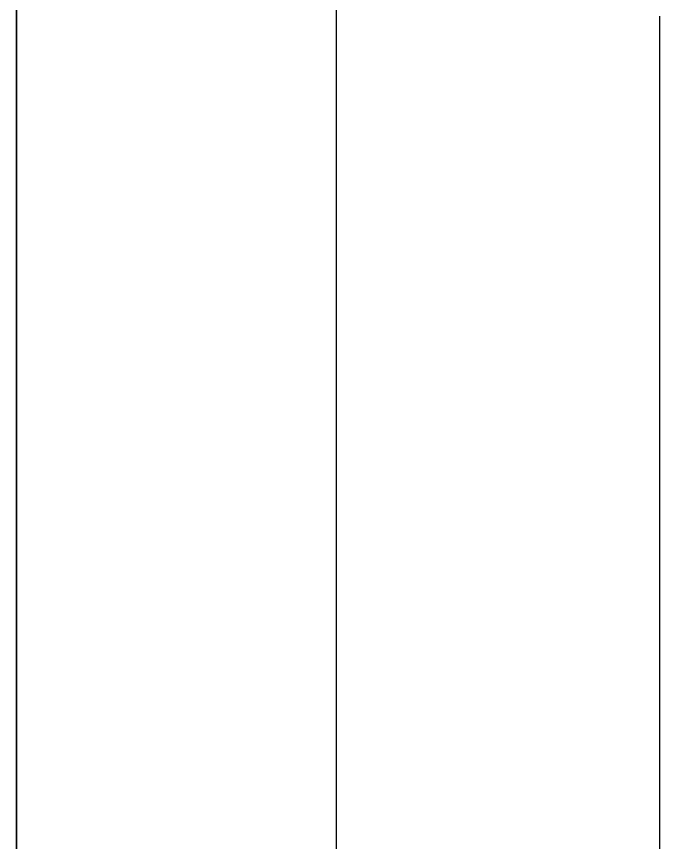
# Model space of a CAD drawing. Extents: x 1 to 47.7, y 0.2 to 35.
# Drawn here: x 25.352 to 26.778, y 6.604 to 8.435 of the extents above; entities that cross this region are included whole.
import ezdxf

# ---------------------------------------------------------------- set-up
doc = ezdxf.new("R2010")
doc.units = 0
doc.header["$MEASUREMENT"] = 0
for name, color, linetype in [('3_1__VERTICAL_RACK_MOUNT__', 7, 'CONTINUOUS'), ('3_2__VERTICAL_PANEL_MOUNT_', 7, 'CONTINUOUS'), ('4_1__5U__UP_TO_TWO_IO_BOAR', 7, 'CONTINUOUS'), ('4_2__5U__FRONT_PANEL_W_24_', 7, 'CONTINUOUS'), ('5_1___24__TARGET_LEDS___12', 7, 'CONTINUOUS')]:
    doc.layers.add(name, color=color, linetype=linetype)

msp = doc.modelspace()

# ---------------------------------------------------------------- linework, layer by layer
at = {"layer": '3_1__VERTICAL_RACK_MOUNT__'}
msp.add_lwpolyline([(26.0616, 6.5464), (26.0616, 6.6356), (26.0616, 6.8156), (26.0616, 6.9978), (26.0616, 7.1819), (26.0616, 7.3679), (26.0616, 7.5557), (26.0616, 7.7452), (26.0616, 7.9362), (26.0616, 8.1288), (26.0616, 8.3227), (26.0616, 8.5179)], dxfattribs=at)
at = {"layer": '3_2__VERTICAL_PANEL_MOUNT_'}
msp.add_lwpolyline([(26.778, 8.4361), (26.778, 8.2149), (26.778, 7.9952), (26.778, 7.7768), (26.778, 7.56), (26.778, 7.3449), (26.778, 7.1316), (26.778, 7.0256), (26.778, 6.9202), (26.778, 6.8152), (26.778, 6.7108), (26.778, 6.6068), (26.778, 6.5035)], dxfattribs=at)
at = {"layer": '4_1__5U__UP_TO_TWO_IO_BOAR'}
msp.add_lwpolyline([(25.3526, 6.5236), (25.3526, 6.6236), (25.3526, 6.7259), (25.3526, 6.8305), (25.3526, 6.9373), (25.3526, 7.0462), (25.3526, 7.1572), (25.3526, 7.2702), (25.3526, 7.3851), (25.3526, 7.5019), (25.3526, 7.6204), (25.3526, 7.7407), (25.3526, 7.8626), (25.3526, 7.9861), (25.3526, 8.1112), (25.3526, 8.2376), (25.3526, 8.3655), (25.3526, 8.4946)], dxfattribs=at)
at = {"layer": '4_2__5U__FRONT_PANEL_W_24_'}
msp.add_lwpolyline([(25.3521, 6.5428), (25.3521, 6.6821), (25.3521, 6.8232), (25.3521, 6.9659), (25.3521, 7.1102), (25.3521, 7.256), (25.3521, 7.4031), (25.3521, 7.5516), (25.3521, 7.7013), (25.3521, 7.8521), (25.3521, 8.0041), (25.3521, 8.157), (25.3521, 8.3109), (25.3521, 8.4657)], dxfattribs=at)
at = {"layer": '5_1___24__TARGET_LEDS___12'}
msp.add_lwpolyline([(25.3521, 6.5428), (25.3521, 6.6821), (25.3521, 6.8232), (25.3521, 6.9659), (25.3521, 7.1102), (25.3521, 7.256), (25.3521, 7.4031), (25.3521, 7.5516), (25.3521, 7.7013), (25.3521, 7.8521), (25.3521, 8.0041), (25.3521, 8.157), (25.3521, 8.3109), (25.3521, 8.4657)], dxfattribs=at)

doc.saveas('drawing.dxf')
